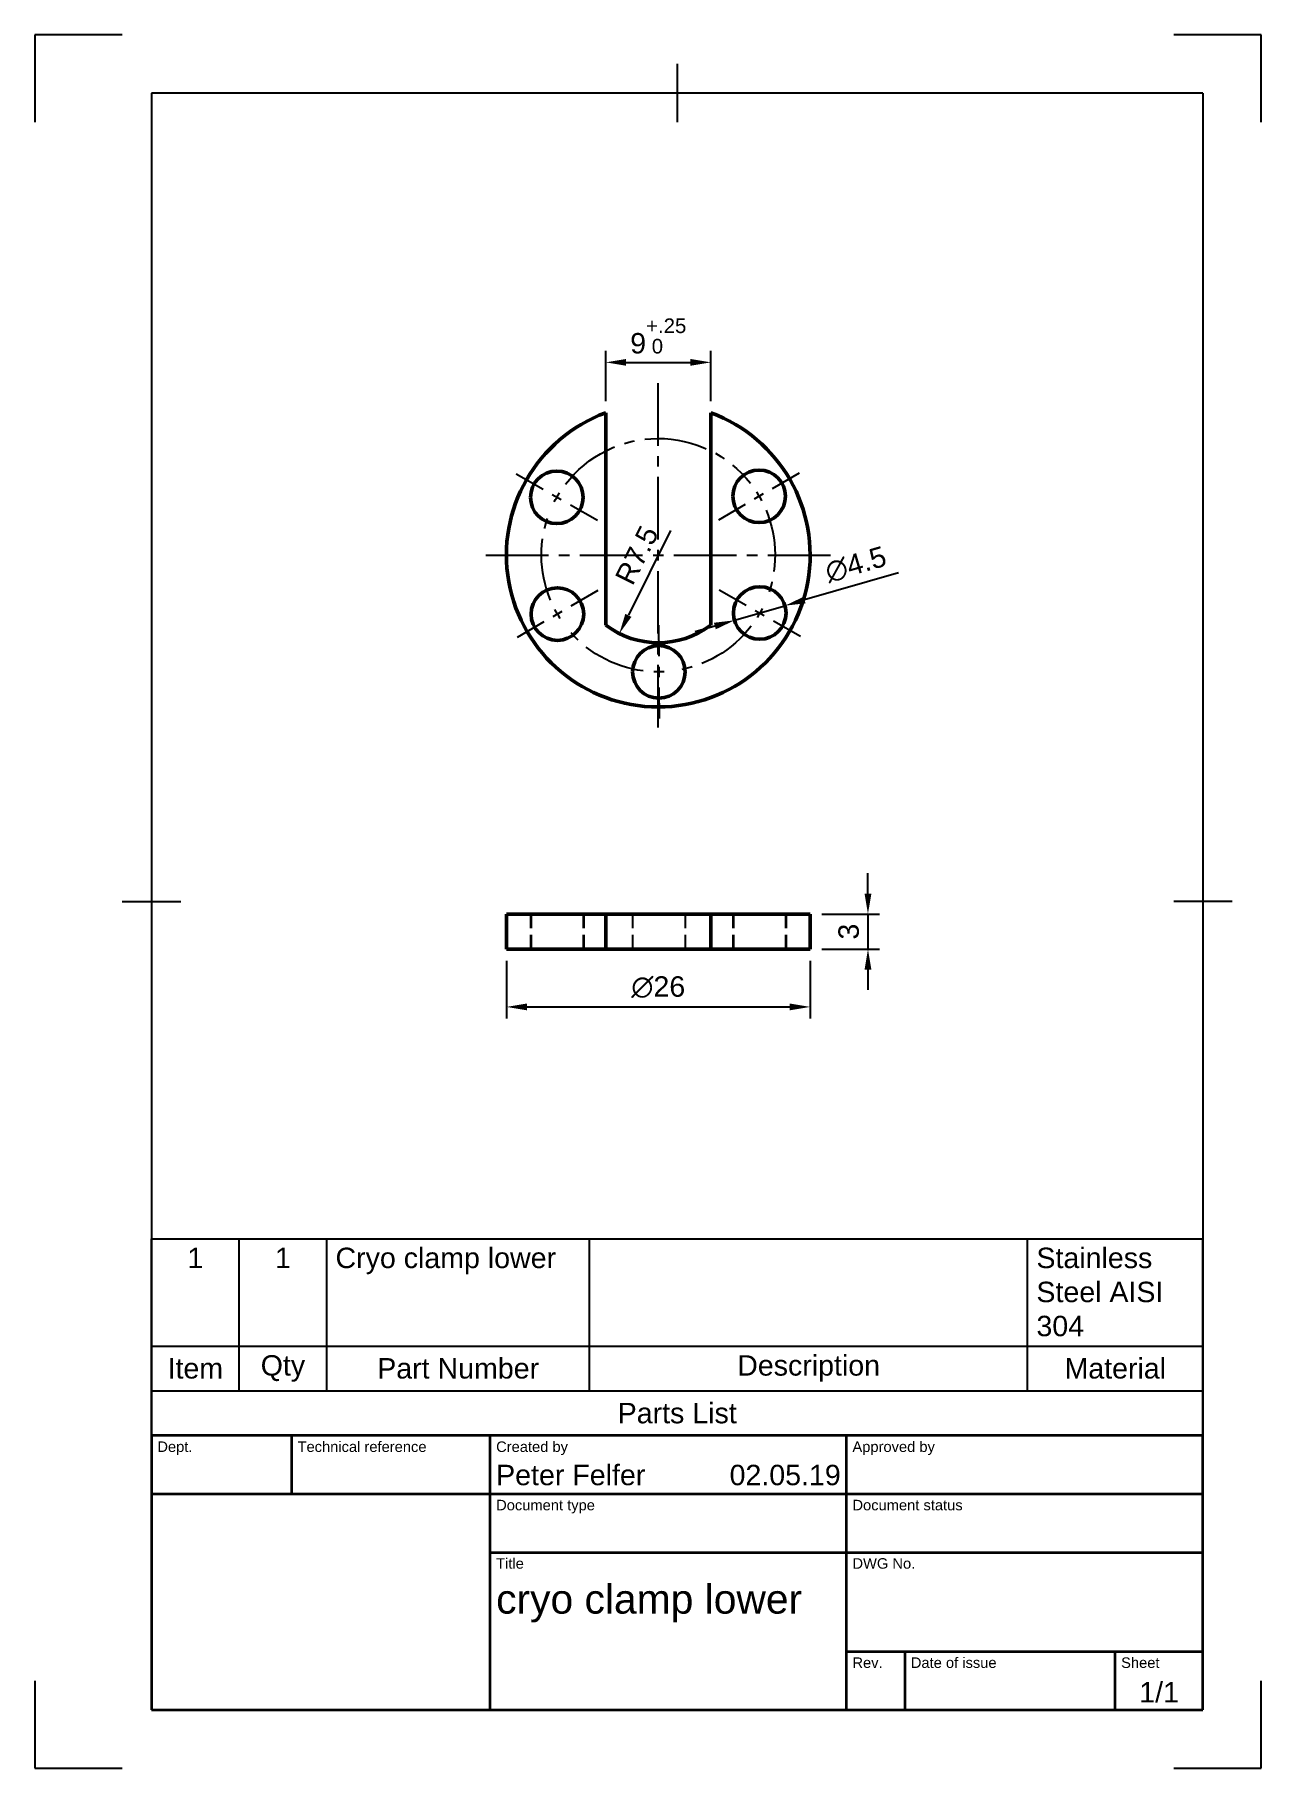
# Model space of a CAD drawing. Header units: millimetres. Extents: x 0 to 210, y 0 to 297.
import ezdxf
from ezdxf.enums import TextEntityAlignment as Align

# ---------------------------------------------------------------- set-up
doc = ezdxf.new("R2010")
doc.units = ezdxf.units.MM
doc.header["$LTSCALE"] = 0.75
doc.linetypes.add('CENTER2', pattern=[28.575, 19.05, -3.175, 3.175, -3.175])
doc.linetypes.add('HIDDEN2', pattern=[4.7625, 3.175, -1.5875])
for name, color, linetype, lineweight in [('Border', 7, 'Continuous', 25), ('FD_Dimensions', 7, 'Continuous', 25), ('Hidden', 7, 'HIDDEN2', 25), ('Parts Lists', 7, 'Continuous', 25), ('Smart Centers', 7, 'CENTER2', 25), ('TitleBlock', 7, 'Continuous', 35), ('Visible', 7, 'Continuous', 50)]:
    doc.layers.add(name, color=color, linetype=linetype, lineweight=lineweight)
doc.styles.add('FusionTitle', font='')
doc.styles.get("Standard").update_dxf_attribs({"font": 'arial.ttf'})
doc.styles.get('FusionTitle').set_extended_font_data('Arial Unicode MS')
doc.dimstyles.new('Dim-ISO-25', dxfattribs={"dimtxt": 3.5, "dimasz": 3.5, "dimexe": 2, "dimexo": 2, "dimgap": 1.5, "dimtad": 1, "dimzin": 12, "dimdsep": 46, "dimtxsty": 'Standard', "dimcen": 0, "dimazin": 3, "dimtp": 0.1, "dimtm": 0.1, "dimtfac": 0.714, "dimtmove": 0, "dimatfit": 3, "dimfxl": 1, "dimtzin": 12, "dimarcsym": 0})

# ---------------------------------------------------------------- blocks, each defined once
blk = doc.blocks.new('ISO_A4(P)_SHEET')
at = {"layer": 'Border'}
for p, q in [((15, 297), (0, 297)), ((0, 297), (0, 282)), ((210, 297), (195, 297)), ((210, 282), (210, 297)), ((110, 292), (110, 282)), ((200, 287), (20, 287)), ((20, 287), (20, 10)), ((200, 287), (200, 10)), ((15, 148.5), (25, 148.5)), ((205, 148.5), (195, 148.5)), ((0, 15), (0, 0)), ((210, 0), (210, 15)), ((20, 10), (200, 10)), ((0, 0), (15, 0)), ((195, 0), (210, 0))]:
    blk.add_line(p, q, dxfattribs=at)
blk = doc.blocks.new('ISO_TITLEBLOCK')
at = {"layer": 'TitleBlock'}
for p, q in [((0, 47), (-180, 47)), ((-180, 47), (-180, 0)), ((-156, 37), (-156, 47)), ((-122, 0), (-122, 47)), ((-61, 0), (-61, 47)), ((0, 0), (0, 47)), ((-180, 37), (0, 37)), ((-122, 27), (0, 27)), ((-61, 10), (0, 10)), ((-51, 0), (-51, 10)), ((-15, 0), (-15, 10)), ((-180, 0), (0, 0))]:
    blk.add_line(p, q, dxfattribs=at)
at = {"layer": 'TitleBlock', "style": 'FusionTitle'}
for s, p in [('Dept.', (-179, 46)), ('Technical reference', (-155, 46)), ('Created by', (-121, 46)), ('Approved by', (-60, 46)), ('Document type', (-121, 36)), ('Document status', (-60, 36)), ('Title', (-121, 26)), ('DWG No.', (-60, 26)), ('Rev.', (-60, 9)), ('Date of issue', (-50, 9)), ('Sheet', (-14, 9))]:
    blk.add_text(s, height=1.8, dxfattribs=at).set_placement(p, align=Align.TOP_LEFT)
for tag, p, height in [('DEPT', (-179, 38.5), 3.5), ('TECHNICAL_REFERENCE', (-155, 38.5), 3.5), ('CREATED_BY', (-121, 38.5), 3.5), ('APPROVED_BY', (-60, 38.5), 3.5), ('DOCUMENT_TYPE', (-121, 28.5), 3.5), ('DOCUMENT_STATUS', (-60, 28.5), 3.5), ('TITLE_1', (-121, 16.5), 5), ('TITLE_2', (-121, 9), 5), ('TITLE_3', (-121, 1.5), 5), ('DATE_OF_ISSUE', (-50, 1.5), 3.5)]:
    blk.add_attdef(tag, p, '', height=height, dxfattribs=at)
for tag, p in [('CREATED_DATE', (-62, 38.5)), ('APPROVED_DATE', (-1, 38.5))]:
    blk.add_attdef(tag, text='', height=3.5, dxfattribs=at).set_placement(p, align=Align.RIGHT)
for tag, height, p in [('DRAWING_NUMBER', 5, (-30.5, 16.6)), ('REV', 3.5, (-56, 3.1)), ('SHEET', 3.5, (-7.5, 3.1))]:
    blk.add_attdef(tag, text='', height=height, dxfattribs=at).set_placement(p, align=Align.MIDDLE)
blk = doc.blocks.new('*U5')
at = {"layer": 'Smart Centers', "color": 0, "ltscale": 0.75, "transparency": 16777216}
for p, q in [((0, 2.678906), (0, 29.5)), ((-29.5, 0), (-2.678906, 0)), ((2.678906, 0), (29.5, 0)), ((0, -29.5), (0, -2.678906))]:
    blk.add_line(p, q, dxfattribs=at)
at = {"layer": 'Smart Centers', "color": 0, "linetype": 'Continuous', "ltscale": 0.75, "transparency": 16777216}
for p, q in [((-0.892969, 0), (0.892969, 0)), ((0, -0.892969), (0, 0.892969))]:
    blk.add_line(p, q, dxfattribs=at)
blk = doc.blocks.new('*U6')
at = {"layer": 'Smart Centers', "color": 0, "ltscale": 0.75, "transparency": 16777216}
for p, q in [((-19.700722, 11.234516), (-24.323051, 13.870442)), ((-10.424165, 5.944475), (-15.046495, 8.580401))]:
    blk.add_line(p, q, dxfattribs=at)
at = {"layer": 'Smart Centers', "color": 0, "linetype": 'Continuous', "ltscale": 0.75, "transparency": 16777216}
blk.add_line((-16.597904, 9.465106), (-18.149313, 10.349811), dxfattribs=at)
at = {"layer": 'Smart Centers', "color": 0, "linetype": 'Continuous', "ltscale": 0.75, "transparency": 16777216, "extrusion": (0, 0, -1)}
blk.add_arc((0, 0), 20, 27.135966, 32.252725, dxfattribs=at)
blk = doc.blocks.new('*U7')
at = {"layer": 'Smart Centers', "color": 0, "ltscale": 0.75, "transparency": 16777216}
for p, q in [((-10.360149, -6.055354), (-14.954093, -8.740446)), ((-19.579737, -11.444067), (-24.173681, -14.129159))]:
    blk.add_line(p, q, dxfattribs=at)
at = {"layer": 'Smart Centers', "color": 0, "linetype": 'Continuous', "ltscale": 0.75, "transparency": 16777216}
blk.add_line((-16.495974, -9.641653), (-18.037856, -10.54286), dxfattribs=at)
at = {"layer": 'Smart Centers', "color": 0, "linetype": 'Continuous', "ltscale": 0.75, "transparency": 16777216, "extrusion": (0, 0, -1)}
blk.add_arc((0, 0), 20, 327.135966, 332.252725, dxfattribs=at)
blk = doc.blocks.new('*U8')
at = {"layer": 'Smart Centers', "color": 0, "ltscale": 0.75, "transparency": 16777216}
for p, q in [((19.579737, 11.444067), (24.173681, 14.129159)), ((10.360149, 6.055354), (14.954093, 8.740446))]:
    blk.add_line(p, q, dxfattribs=at)
at = {"layer": 'Smart Centers', "color": 0, "linetype": 'Continuous', "ltscale": 0.75, "transparency": 16777216}
blk.add_line((16.495974, 9.641653), (18.037856, 10.54286), dxfattribs=at)
at = {"layer": 'Smart Centers', "color": 0, "linetype": 'Continuous', "ltscale": 0.75, "transparency": 16777216, "extrusion": (0, 0, -1)}
blk.add_arc((0, 0), 20, 147.135966, 152.252725, dxfattribs=at)
blk = doc.blocks.new('*U9')
at = {"layer": 'Smart Centers', "color": 0, "ltscale": 0.75, "transparency": 16777216}
for p, q in [((10.424165, -5.944475), (15.046495, -8.580401)), ((19.700722, -11.234516), (24.323051, -13.870442))]:
    blk.add_line(p, q, dxfattribs=at)
at = {"layer": 'Smart Centers', "color": 0, "linetype": 'Continuous', "ltscale": 0.75, "transparency": 16777216}
blk.add_line((16.597904, -9.465106), (18.149313, -10.349811), dxfattribs=at)
at = {"layer": 'Smart Centers', "color": 0, "linetype": 'Continuous', "ltscale": 0.75, "transparency": 16777216, "extrusion": (0, 0, -1)}
blk.add_arc((0, 0), 20, 207.135966, 212.252725, dxfattribs=at)
blk = doc.blocks.new('*U10')
at = {"layer": 'Smart Centers', "color": 0, "ltscale": 0.75, "transparency": 16777216}
for p, q in [((0.064016, -11.999829), (0.092402, -17.320847)), ((0.120984, -22.678584), (0.14937, -27.999602))]:
    blk.add_line(p, q, dxfattribs=at)
at = {"layer": 'Smart Centers', "color": 0, "linetype": 'Continuous', "ltscale": 0.75, "transparency": 16777216}
blk.add_line((0.101929, -19.106759), (0.111457, -20.892671), dxfattribs=at)
at = {"layer": 'Smart Centers', "color": 0, "linetype": 'Continuous', "ltscale": 0.75, "transparency": 16777216, "extrusion": (0, 0, -1)}
blk.add_arc((0, 0), 20, 267.135966, 272.252725, dxfattribs=at)
blk = doc.blocks.new('*U11')
at = {"layer": 'Smart Centers', "color": 0, "ltscale": 0.75, "transparency": 16777216, "extrusion": (0, 0, -1)}
for start, end in [(37.3746, 142.0141), (337.3746, 22.0141), (157.3746, 202.0141), (277.3746, 322.0141), (217.3746, 262.0141)]:
    blk.add_arc((0, 0), 20, start, end, dxfattribs=at)
at = {"layer": 'Smart Centers', "color": 0, "ltscale": 0.75, "transparency": 16777216}
for name in ['*U6', '*U8', '*U7', '*U9', '*U10']:
    blk.add_blockref(name, (0, 0), dxfattribs=at)
blk = doc.blocks.new('*D18')
at = {"layer": 'Defpoints', "color": 0, "transparency": 16777216}
for p in [(115.75723, 240.862254), (97.75723, 232.222432), (115.75723, 232.222432)]:
    blk.add_point(p, dxfattribs=at)
at = {"layer": 'FD_Dimensions', "lineweight": -2, "transparency": 16777216}
for p, q in [((97.75723, 234.222432), (97.75723, 242.862254)), ((101.25723, 240.862254), (112.25723, 240.862254)), ((115.75723, 234.222432), (115.75723, 242.862254))]:
    blk.add_line(p, q, dxfattribs=at)
at = {"layer": 'FD_Dimensions', "transparency": 16777216}
for points in [[(101.25723, 241.445587), (101.25723, 240.278921), (97.75723, 240.862254)], [(112.25723, 241.445587), (112.25723, 240.278921), (115.75723, 240.862254)]]:
    blk.add_solid(points, dxfattribs=at)
at = {"layer": 'FD_Dimensions', "color": 0, "transparency": 16777216, "insert": (106.75723, 245.360441), "char_height": 3.5, "attachment_point": 5}
blk.add_mtext('9{\\H0.714x;\\S+.25^  0;}', dxfattribs=at)
blk = doc.blocks.new('*D19')
at = {"layer": 'Defpoints', "color": 0, "transparency": 16777216}
for p in [(80.75723, 140.33916), (132.75723, 140.33916), (132.75723, 130.439666)]:
    blk.add_point(p, dxfattribs=at)
at = {"layer": 'FD_Dimensions', "lineweight": -2, "transparency": 16777216}
for p, q in [((80.75723, 138.33916), (80.75723, 128.439666)), ((132.75723, 138.33916), (132.75723, 128.439666)), ((84.25723, 130.439666), (129.25723, 130.439666))]:
    blk.add_line(p, q, dxfattribs=at)
at = {"layer": 'FD_Dimensions', "transparency": 16777216}
for points in [[(84.25723, 131.022999), (84.25723, 129.856332), (80.75723, 130.439666)], [(129.25723, 131.022999), (129.25723, 129.856332), (132.75723, 130.439666)]]:
    blk.add_solid(points, dxfattribs=at)
at = {"layer": 'FD_Dimensions', "color": 0, "transparency": 16777216, "insert": (106.75723, 133.824556), "char_height": 3.5, "attachment_point": 5}
blk.add_mtext('∅26', dxfattribs=at)
blk = doc.blocks.new('*D20')
at = {"layer": 'Defpoints', "color": 0, "transparency": 16777216}
for p in [(128.452547, 199.176475), (119.809128, 196.668227)]:
    blk.add_point(p, dxfattribs=at)
at = {"layer": 'FD_Dimensions', "lineweight": -2, "transparency": 16777216}
for p, q in [((147.858313, 204.807868), (131.813877, 200.151905)), ((119.809128, 196.668227), (128.452547, 199.176475)), ((116.447799, 195.692797), (113.086469, 194.717366))]:
    blk.add_line(p, q, dxfattribs=at)
at = {"layer": 'FD_Dimensions', "transparency": 16777216}
for points in [[(131.651305, 200.712127), (131.976448, 199.591684), (128.452547, 199.176475)], [(116.285227, 196.253018), (116.610371, 195.132575), (119.809128, 196.668227)]]:
    blk.add_solid(points, dxfattribs=at)
at = {"layer": 'FD_Dimensions', "color": 0, "transparency": 16777216, "insert": (140.57341, 206.218383), "char_height": 3.5, "attachment_point": 5, "rotation": 16.18227326}
blk.add_mtext('∅4.5', dxfattribs=at)
blk = doc.blocks.new('*D21')
at = {"layer": 'Defpoints', "color": 0, "transparency": 16777216}
for p in [(106.75723, 207.82981), (100.088856, 194.39356)]:
    blk.add_point(p, dxfattribs=at)
at = {"layer": 'FD_Dimensions', "lineweight": -2, "transparency": 16777216}
blk.add_line((108.867972, 212.082789), (101.64481, 197.528685), dxfattribs=at)
at = {"layer": 'FD_Dimensions', "transparency": 16777216}
blk.add_solid([(101.122289, 197.788011), (102.167331, 197.26936), (100.088856, 194.39356)], dxfattribs=at)
at = {"layer": 'FD_Dimensions', "color": 0, "transparency": 16777216, "insert": (103.096448, 207.831381), "char_height": 3.5, "attachment_point": 5, "rotation": 63.60493506}
blk.add_mtext('R7.5', dxfattribs=at)
blk = doc.blocks.new('*D22')
at = {"layer": 'Defpoints', "color": 0, "transparency": 16777216}
for p in [(132.75723, 146.33916), (132.75723, 140.33916), (142.656725, 140.33916)]:
    blk.add_point(p, dxfattribs=at)
at = {"layer": 'FD_Dimensions', "lineweight": -2, "transparency": 16777216}
for p, q in [((142.656725, 149.83916), (142.656725, 153.33916)), ((134.75723, 146.33916), (144.656725, 146.33916)), ((142.656725, 146.33916), (142.656725, 140.33916)), ((134.75723, 140.33916), (144.656725, 140.33916)), ((142.656725, 136.83916), (142.656725, 133.33916))]:
    blk.add_line(p, q, dxfattribs=at)
at = {"layer": 'FD_Dimensions', "transparency": 16777216}
for points in [[(142.073391, 149.83916), (143.240058, 149.83916), (142.656725, 146.33916)], [(142.073391, 136.83916), (143.240058, 136.83916), (142.656725, 140.33916)]]:
    blk.add_solid(points, dxfattribs=at)
at = {"layer": 'FD_Dimensions', "color": 0, "transparency": 16777216, "insert": (139.368525, 143.33916), "char_height": 3.5, "attachment_point": 5, "rotation": 90}
blk.add_mtext('3', dxfattribs=at)
blk = doc.blocks.new('*T17')
at = {"layer": 'Parts Lists', "color": 0, "linetype": 'ByBlock', "lineweight": -2, "transparency": 16777216}
for p, q in [((0, 33.695771), (180, 33.695771)), ((0, 0), (0, 33.695771)), ((15, 7.666667), (15, 33.695771)), ((30, 7.666667), (30, 33.695771)), ((75, 7.666667), (75, 33.695771)), ((150, 7.666667), (150, 33.695771)), ((180, 0), (180, 33.695771)), ((0, 15.333333), (180, 15.333333)), ((0, 7.666667), (180, 7.666667)), ((0, 0), (180, 0))]:
    blk.add_line(p, q, dxfattribs=at)
at = {"layer": 'Parts Lists', "color": 0, "transparency": 16777216, "char_height": 3.5}
for s, insert, width, attachment_point in [('1', (7.5, 32.195771), 12, 2), ('1', (22.5, 32.195771), 12, 2), ('Cryo clamp lower', (31.5, 32.195771), 42, 1), ('Stainless Steel AISI 304', (151.5, 32.195771), 27, 1), ('Item', (7.5, 11.5), 12, 5), ('Qty', (22.5, 11.5), 12, 5), ('Part Number', (52.5, 11.5), 42, 5), ('Description', (112.5, 11.5), 72, 5), ('Material', (165, 11.5), 27, 5), ('Parts List', (90, 3.833333), 177, 5)]:
    blk.add_mtext(s, dxfattribs=dict(at, insert=insert, width=width, attachment_point=attachment_point))

msp = doc.modelspace()

# ---------------------------------------------------------------- linework, layer by layer
at = {"layer": 'Hidden', "extrusion": (0, -2.967e-13, -1)}
for p, q in [((84.883622, 146.33916), (84.883622, 140.33916)), ((84.990315, 146.33916), (84.990315, 140.33916)), ((93.883622, 146.33916), (93.883622, 140.33916)), ((93.990315, 146.33916), (93.990315, 140.33916)), ((102.363923, 146.33916), (102.363923, 140.33916)), ((111.363923, 146.33916), (111.363923, 140.33916)), ((119.524145, 146.33916), (119.524145, 140.33916)), ((119.630838, 146.33916), (119.630838, 140.33916)), ((128.524145, 146.33916), (128.524145, 140.33916)), ((128.630838, 146.33916), (128.630838, 140.33916))]:
    msp.add_line(p, q, dxfattribs=at)
at = {"layer": 'Visible', "extrusion": (-1e-16, -1, 0)}
for p, q in [((97.75723, 195.82981), (97.75723, 232.222432)), ((115.75723, 232.222432), (115.75723, 195.82981))]:
    msp.add_line(p, q, dxfattribs=at)
at = {"layer": 'Visible', "extrusion": (0, -2.967e-13, -1)}
for p, q in [((80.75723, 146.33916), (80.75723, 140.33916)), ((80.75723, 146.33916), (97.75723, 146.33916)), ((97.75723, 146.33916), (115.75723, 146.33916)), ((97.75723, 146.33916), (97.75723, 140.33916)), ((115.75723, 146.33916), (132.75723, 146.33916)), ((115.75723, 146.33916), (115.75723, 140.33916)), ((132.75723, 146.33916), (132.75723, 140.33916)), ((80.75723, 140.33916), (97.75723, 140.33916)), ((115.75723, 140.33916), (97.75723, 140.33916)), ((115.75723, 140.33916), (132.75723, 140.33916))]:
    msp.add_line(p, q, dxfattribs=at)
at = {"layer": 'Visible', "extrusion": (0, 0, -1)}
for centre in [(-89.383622, 217.737268), (-124.024145, 217.922066), (-89.490315, 197.737553), (-124.130838, 197.922351), (-106.863923, 187.830094)]:
    msp.add_circle(centre, 4.5, dxfattribs=at)
at = {"layer": 'Visible'}
msp.add_arc((106.75723, 207.82981), 26, 110.252247, 69.747753, dxfattribs=at)
at = {"layer": 'Visible', "extrusion": (0, 0, -1)}
msp.add_arc((-106.75723, 207.82981), 15, 233.130102, 306.869898, dxfattribs=at)

# ---------------------------------------------------------------- block references
msp.add_blockref('*T17', (20, 57))
at = {"layer": 'Border'}
msp.add_blockref('ISO_A4(P)_SHEET', (0, 0), dxfattribs=at)
at = {"layer": 'Smart Centers', "ltscale": 0.75}
for name in ['*U5', '*U11']:
    msp.add_blockref(name, (106.75723, 207.82981), dxfattribs=at)
at = {"layer": 'TitleBlock'}
msp.add_blockref('ISO_TITLEBLOCK', (200, 10), dxfattribs=at).add_auto_attribs({'CREATED_DATE': '02.05.19', 'SHEET': '1/1', 'TITLE_1': 'cryo clamp lower', 'CREATED_BY': 'Peter Felfer'})

# ---------------------------------------------------------------- dimensions: what is measured, and where the dimension line sits
at = {"layer": 'FD_Dimensions'}
dim = msp.add_linear_dim(base=(115.75723, 240.862254), p1=(97.75723, 232.222432), p2=(115.75723, 232.222432), angle=180, dimstyle='Dim-ISO-25', override={"dimgap": 1.5, "dimlfac": 0.5, "dimclrd": 256, "dimclre": 256, "dimtol": 1, "dimlim": 0, "dimtp": 0.25, "dimtm": 0}, dxfattribs=at)
dim.commit()
dim.dimension.update_dxf_attribs({"geometry": '*D18', "text_midpoint": (106.75723, 245.360441)})
dim = msp.add_radius_dim(center=(106.75723, 207.82981), mpoint=(100.088856, 194.39356), dimstyle='Dim-ISO-25', override={"dimlfac": 0.5, "dimse1": 1, "dimclrd": 256, "dimclre": 256}, dxfattribs=at)
dim.commit()
dim.dimension.update_dxf_attribs({"geometry": '*D21', "text_midpoint": (106.034368, 206.373299), "dimtype": 164})
dim = msp.add_diameter_dim_2p(p1=(119.809128, 196.668227), p2=(128.452547, 199.176475), dimstyle='Dim-ISO-25', override={"dimlfac": 0.5, "dimclrd": 256, "dimclre": 256}, dxfattribs=at)
dim.commit()
dim.dimension.update_dxf_attribs({"geometry": '*D20', "text_midpoint": (140.57341, 206.218383)})
dim = msp.add_aligned_dim(p1=(132.75723, 146.33916), p2=(132.75723, 140.33916), distance=9.899495, dimstyle='Dim-ISO-25', override={"dimlfac": 0.5, "dimclrd": 256, "dimclre": 256}, dxfattribs=at)
dim.commit()
dim.dimension.update_dxf_attribs({"geometry": '*D22', "text_midpoint": (139.368525, 143.33916)})
dim = msp.add_aligned_dim(p1=(80.75723, 140.33916), p2=(132.75723, 140.33916), distance=-9.899494, text='∅<>', dimstyle='Dim-ISO-25', override={"dimlfac": 0.5, "dimclrd": 256, "dimclre": 256}, dxfattribs=at)
dim.commit()
dim.dimension.update_dxf_attribs({"geometry": '*D19', "text_midpoint": (106.75723, 133.824556)})

doc.saveas('drawing.dxf')
